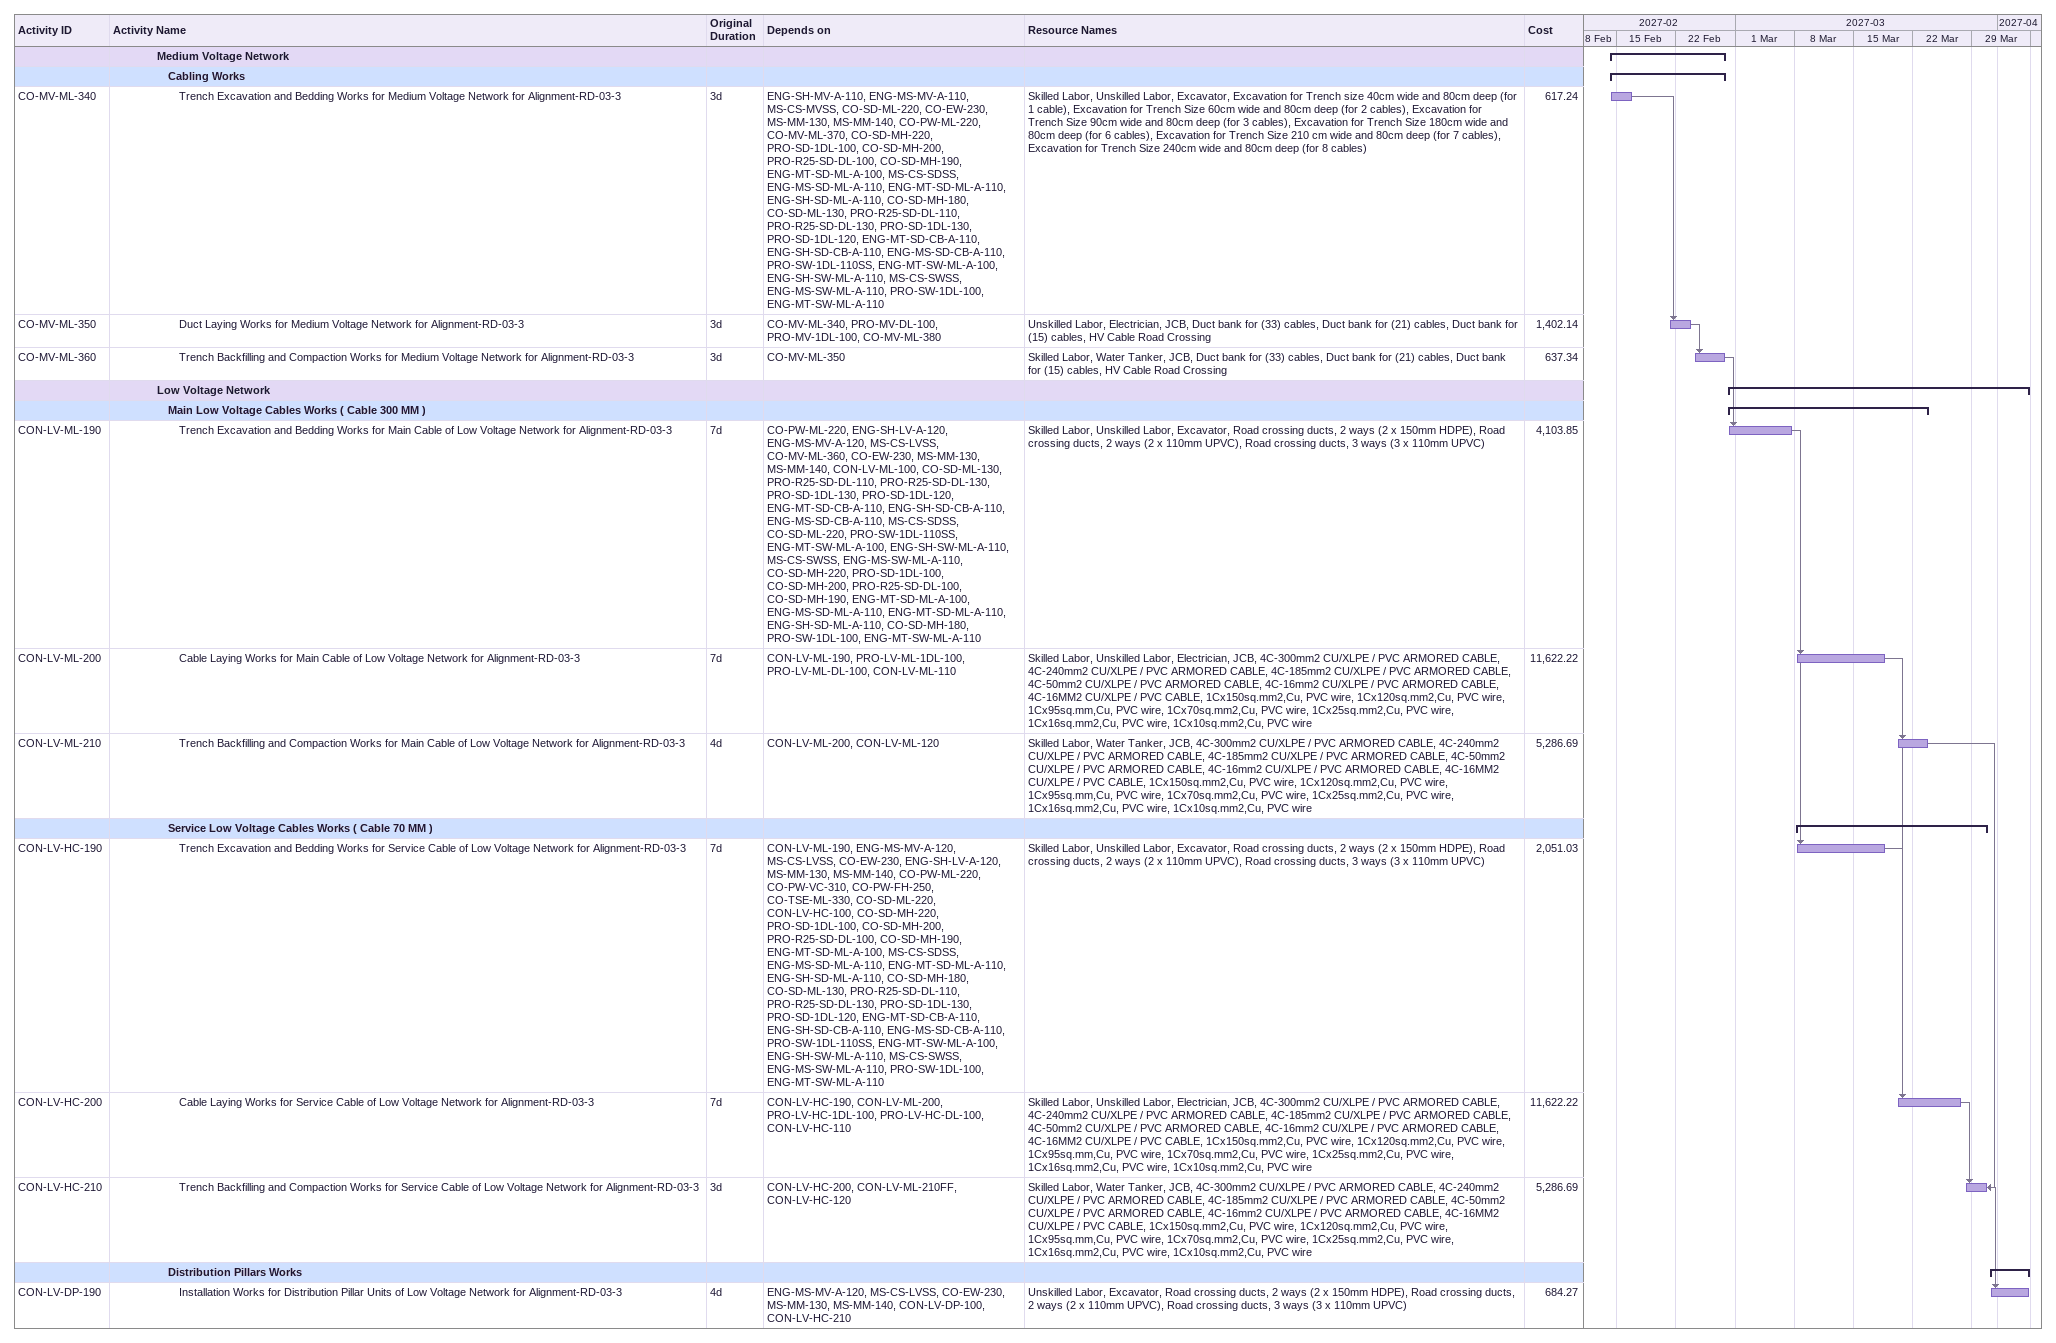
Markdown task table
| ID | Level | Task | Original duration | Start | Finish | Predecessors | Resources | Cost |
|---|---|---|---|---|---|---|---|---|
|  | 5 | **Medium Voltage Network** |  | 2027-02-14 | 2027-02-27 |  |  |  |
|  | 6 | **Cabling Works** |  | 2027-02-14 | 2027-02-27 |  |  |  |
| CO-MV-ML-340 | 7 | Trench Excavation and Bedding Works for Medium Voltage Network for Alignment-RD-03-3 | 3d | 2027-02-14 | 2027-02-16 | ENG-SH-MV-A-110, ENG-MS-MV-A-110, MS-CS-MVSS, CO-SD-ML-220, CO-EW-230, MS-MM-130, MS-MM-140, CO-PW-ML-220, CO-MV-ML-370, CO-SD-MH-220, PRO-SD-1DL-100, CO-SD-MH-200, PRO-R25-SD-DL-100, CO-SD-MH-190, ENG-MT-SD-ML-A-100, MS-CS-SDSS, ENG-MS-SD-ML-A-110, ENG-MT-SD-ML-A-110, ENG-SH-SD-ML-A-110, CO-SD-MH-180, CO-SD-ML-130, PRO-R25-SD-DL-110, PRO-R25-SD-DL-130, PRO-SD-1DL-130, PRO-SD-1DL-120, ENG-MT-SD-CB-A-110, ENG-SH-SD-CB-A-110, ENG-MS-SD-CB-A-110, PRO-SW-1DL-110SS, ENG-MT-SW-ML-A-100, ENG-SH-SW-ML-A-110, MS-CS-SWSS, ENG-MS-SW-ML-A-110, PRO-SW-1DL-100, ENG-MT-SW-ML-A-110 | Skilled Labor, Unskilled Labor, Excavator, Excavation for Trench size 40cm wide and 80cm deep (for 1 cable), Excavation for Trench Size 60cm wide and 80cm deep (for 2 cables), Excavation for Trench Size 90cm wide and 80cm deep (for 3 cables), Excavation for Trench Size 180cm wide and 80cm deep (for 6 cables), Excavation for Trench Size 210 cm wide and 80cm deep (for 7 cables), Excavation for Trench Size 240cm wide and 80cm deep (for 8 cables) | 617.24 |
| CO-MV-ML-350 | 7 | Duct Laying Works for Medium Voltage Network for Alignment-RD-03-3 | 3d | 2027-02-21 | 2027-02-23 | CO-MV-ML-340, PRO-MV-DL-100, PRO-MV-1DL-100, CO-MV-ML-380 | Unskilled Labor, Electrician, JCB, Duct bank for (33) cables, Duct bank for (21) cables, Duct bank for (15) cables, HV Cable Road Crossing | 1402.14 |
| CO-MV-ML-360 | 7 | Trench Backfilling and Compaction Works for Medium Voltage Network for Alignment-RD-03-3 | 3d | 2027-02-24 | 2027-02-27 | CO-MV-ML-350 | Skilled Labor, Water Tanker, JCB, Duct bank for (33) cables, Duct bank for (21) cables, Duct bank for (15) cables, HV Cable Road Crossing | 637.34 |
|  | 5 | **Low Voltage Network** |  | 2027-02-28 | 2027-04-04 |  |  |  |
|  | 6 | **Main Low Voltage Cables Works ( Cable 300 MM )** |  | 2027-02-28 | 2027-03-23 |  |  |  |
| CON-LV-ML-190 | 7 | Trench Excavation and Bedding Works for Main Cable of Low Voltage Network for Alignment-RD-03-3 | 7d | 2027-02-28 | 2027-03-07 | CO-PW-ML-220, ENG-SH-LV-A-120, ENG-MS-MV-A-120, MS-CS-LVSS, CO-MV-ML-360, CO-EW-230, MS-MM-130, MS-MM-140, CON-LV-ML-100, CO-SD-ML-130, PRO-R25-SD-DL-110, PRO-R25-SD-DL-130, PRO-SD-1DL-130, PRO-SD-1DL-120, ENG-MT-SD-CB-A-110, ENG-SH-SD-CB-A-110, ENG-MS-SD-CB-A-110, MS-CS-SDSS, CO-SD-ML-220, PRO-SW-1DL-110SS, ENG-MT-SW-ML-A-100, ENG-SH-SW-ML-A-110, MS-CS-SWSS, ENG-MS-SW-ML-A-110, CO-SD-MH-220, PRO-SD-1DL-100, CO-SD-MH-200, PRO-R25-SD-DL-100, CO-SD-MH-190, ENG-MT-SD-ML-A-100, ENG-MS-SD-ML-A-110, ENG-MT-SD-ML-A-110, ENG-SH-SD-ML-A-110, CO-SD-MH-180, PRO-SW-1DL-100, ENG-MT-SW-ML-A-110 | Skilled Labor, Unskilled Labor, Excavator, Road crossing ducts, 2 ways (2 x 150mm HDPE), Road crossing ducts, 2 ways (2 x 110mm UPVC), Road crossing ducts, 3 ways (3 x 110mm UPVC) | 4103.85 |
| CON-LV-ML-200 | 7 | Cable Laying Works for Main Cable of Low Voltage Network for Alignment-RD-03-3 | 7d | 2027-03-08 | 2027-03-18 | CON-LV-ML-190, PRO-LV-ML-1DL-100, PRO-LV-ML-DL-100, CON-LV-ML-110 | Skilled Labor, Unskilled Labor, Electrician, JCB, 4C-300mm2 CU/XLPE / PVC ARMORED CABLE, 4C-240mm2 CU/XLPE / PVC ARMORED CABLE, 4C-185mm2 CU/XLPE / PVC ARMORED CABLE, 4C-50mm2 CU/XLPE / PVC ARMORED CABLE, 4C-16mm2 CU/XLPE / PVC ARMORED CABLE, 4C-16MM2 CU/XLPE / PVC CABLE, 1Cx150sq.mm2,Cu, PVC wire, 1Cx120sq.mm2,Cu, PVC wire, 1Cx95sq.mm,Cu, PVC wire, 1Cx70sq.mm2,Cu, PVC wire, 1Cx25sq.mm2,Cu, PVC wire, 1Cx16sq.mm2,Cu, PVC wire, 1Cx10sq.mm2,Cu, PVC wire | 11622.22 |
| CON-LV-ML-210 | 7 | Trench Backfilling and Compaction Works for Main Cable of Low Voltage Network for Alignment-RD-03-3 | 4d | 2027-03-20 | 2027-03-23 | CON-LV-ML-200, CON-LV-ML-120 | Skilled Labor, Water Tanker, JCB, 4C-300mm2 CU/XLPE / PVC ARMORED CABLE, 4C-240mm2 CU/XLPE / PVC ARMORED CABLE, 4C-185mm2 CU/XLPE / PVC ARMORED CABLE, 4C-50mm2 CU/XLPE / PVC ARMORED CABLE, 4C-16mm2 CU/XLPE / PVC ARMORED CABLE, 4C-16MM2 CU/XLPE / PVC CABLE, 1Cx150sq.mm2,Cu, PVC wire, 1Cx120sq.mm2,Cu, PVC wire, 1Cx95sq.mm,Cu, PVC wire, 1Cx70sq.mm2,Cu, PVC wire, 1Cx25sq.mm2,Cu, PVC wire, 1Cx16sq.mm2,Cu, PVC wire, 1Cx10sq.mm2,Cu, PVC wire | 5286.69 |
|  | 6 | **Service Low Voltage Cables Works ( Cable 70 MM )** |  | 2027-03-08 | 2027-03-30 |  |  |  |
| CON-LV-HC-190 | 7 | Trench Excavation and Bedding Works for Service Cable of Low Voltage Network for Alignment-RD-03-3 | 7d | 2027-03-08 | 2027-03-18 | CON-LV-ML-190, ENG-MS-MV-A-120, MS-CS-LVSS, CO-EW-230, ENG-SH-LV-A-120, MS-MM-130, MS-MM-140, CO-PW-ML-220, CO-PW-VC-310, CO-PW-FH-250, CO-TSE-ML-330, CO-SD-ML-220, CON-LV-HC-100, CO-SD-MH-220, PRO-SD-1DL-100, CO-SD-MH-200, PRO-R25-SD-DL-100, CO-SD-MH-190, ENG-MT-SD-ML-A-100, MS-CS-SDSS, ENG-MS-SD-ML-A-110, ENG-MT-SD-ML-A-110, ENG-SH-SD-ML-A-110, CO-SD-MH-180, CO-SD-ML-130, PRO-R25-SD-DL-110, PRO-R25-SD-DL-130, PRO-SD-1DL-130, PRO-SD-1DL-120, ENG-MT-SD-CB-A-110, ENG-SH-SD-CB-A-110, ENG-MS-SD-CB-A-110, PRO-SW-1DL-110SS, ENG-MT-SW-ML-A-100, ENG-SH-SW-ML-A-110, MS-CS-SWSS, ENG-MS-SW-ML-A-110, PRO-SW-1DL-100, ENG-MT-SW-ML-A-110 | Skilled Labor, Unskilled Labor, Excavator, Road crossing ducts, 2 ways (2 x 150mm HDPE), Road crossing ducts, 2 ways (2 x 110mm UPVC), Road crossing ducts, 3 ways (3 x 110mm UPVC) | 2051.03 |
| CON-LV-HC-200 | 7 | Cable Laying Works for Service Cable of Low Voltage Network for Alignment-RD-03-3 | 7d | 2027-03-20 | 2027-03-27 | CON-LV-HC-190, CON-LV-ML-200, PRO-LV-HC-1DL-100, PRO-LV-HC-DL-100, CON-LV-HC-110 | Skilled Labor, Unskilled Labor, Electrician, JCB, 4C-300mm2 CU/XLPE / PVC ARMORED CABLE, 4C-240mm2 CU/XLPE / PVC ARMORED CABLE, 4C-185mm2 CU/XLPE / PVC ARMORED CABLE, 4C-50mm2 CU/XLPE / PVC ARMORED CABLE, 4C-16mm2 CU/XLPE / PVC ARMORED CABLE, 4C-16MM2 CU/XLPE / PVC CABLE, 1Cx150sq.mm2,Cu, PVC wire, 1Cx120sq.mm2,Cu, PVC wire, 1Cx95sq.mm,Cu, PVC wire, 1Cx70sq.mm2,Cu, PVC wire, 1Cx25sq.mm2,Cu, PVC wire, 1Cx16sq.mm2,Cu, PVC wire, 1Cx10sq.mm2,Cu, PVC wire | 11622.22 |
| CON-LV-HC-210 | 7 | Trench Backfilling and Compaction Works for Service Cable of Low Voltage Network for Alignment-RD-03-3 | 3d | 2027-03-28 | 2027-03-30 | CON-LV-HC-200, CON-LV-ML-210FF, CON-LV-HC-120 | Skilled Labor, Water Tanker, JCB, 4C-300mm2 CU/XLPE / PVC ARMORED CABLE, 4C-240mm2 CU/XLPE / PVC ARMORED CABLE, 4C-185mm2 CU/XLPE / PVC ARMORED CABLE, 4C-50mm2 CU/XLPE / PVC ARMORED CABLE, 4C-16mm2 CU/XLPE / PVC ARMORED CABLE, 4C-16MM2 CU/XLPE / PVC CABLE, 1Cx150sq.mm2,Cu, PVC wire, 1Cx120sq.mm2,Cu, PVC wire, 1Cx95sq.mm,Cu, PVC wire, 1Cx70sq.mm2,Cu, PVC wire, 1Cx25sq.mm2,Cu, PVC wire, 1Cx16sq.mm2,Cu, PVC wire, 1Cx10sq.mm2,Cu, PVC wire | 5286.69 |
|  | 6 | **Distribution Pillars Works** |  | 2027-03-31 | 2027-04-04 |  |  |  |
| CON-LV-DP-190 | 7 | Installation Works for Distribution Pillar Units of Low Voltage Network for Alignment-RD-03-3 | 4d | 2027-03-31 | 2027-04-04 | ENG-MS-MV-A-120, MS-CS-LVSS, CO-EW-230, MS-MM-130, MS-MM-140, CON-LV-DP-100, CON-LV-HC-210 | Unskilled Labor, Excavator, Road crossing ducts, 2 ways (2 x 150mm HDPE), Road crossing ducts, 2 ways (2 x 110mm UPVC), Road crossing ducts, 3 ways (3 x 110mm UPVC) | 684.27 |
